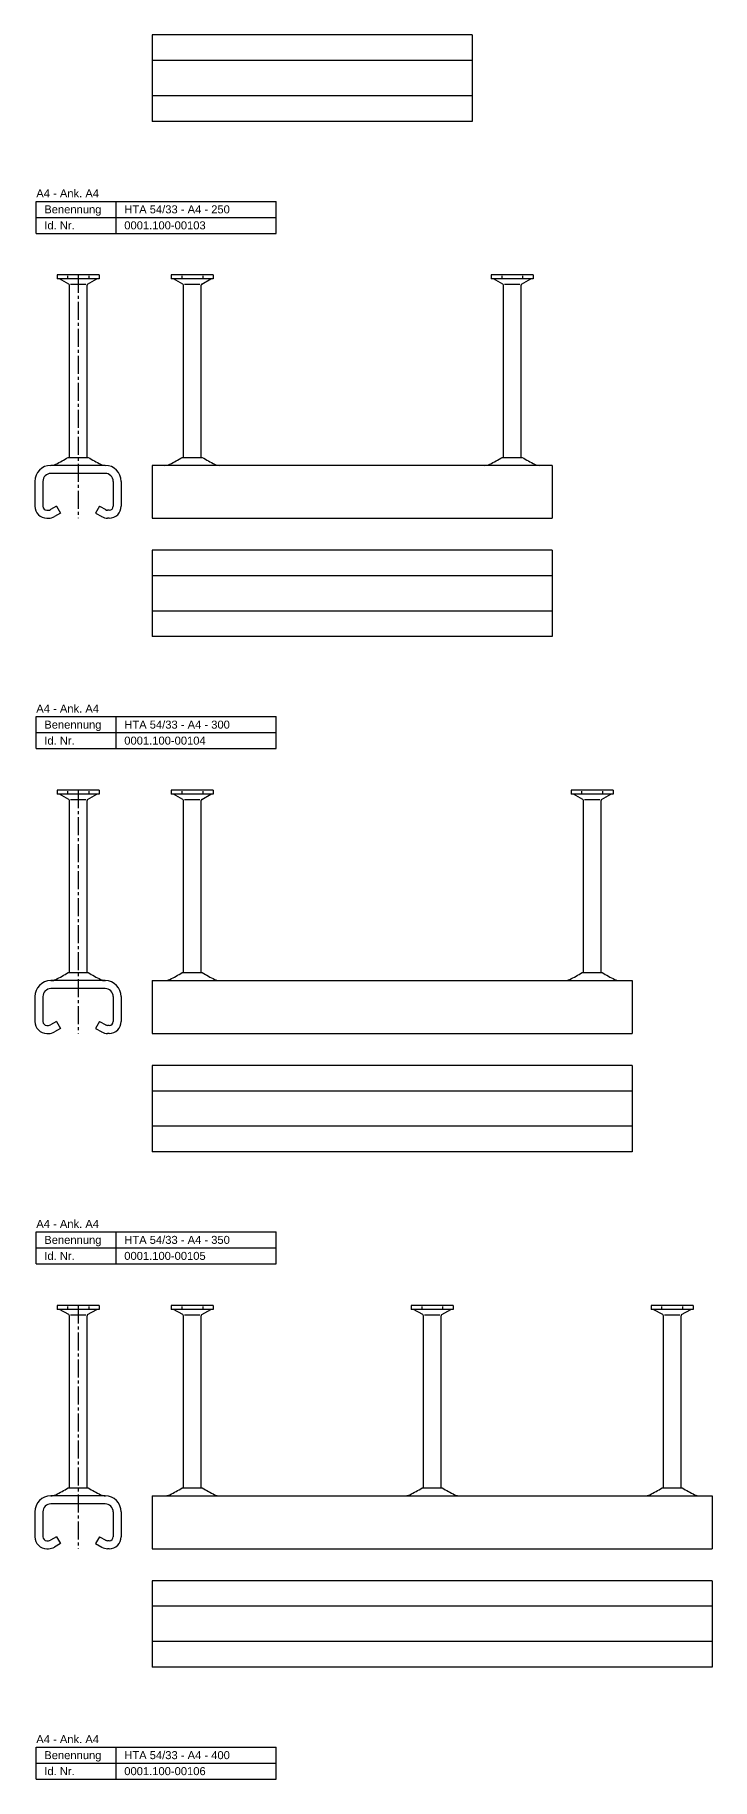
# Model space of a CAD drawing. Header units: millimetres. Extents: x -466 to 5678, y -7065 to 2232.
# Drawn here: x -466 to -42, y -5847 to -4757 of the extents above; entities that cross this region are included whole.
import ezdxf

# ---------------------------------------------------------------- set-up
doc = ezdxf.new("R2010")
doc.units = ezdxf.units.MM
doc.linetypes.add('MITTE2', pattern=[1.125, 0.75, -0.125, 0.125, -0.125])
doc.layers.add('HALFEN', color=2, linetype='CONTINUOUS')
doc.styles.add('ARIAL50', font='ARIAL.TTF', dxfattribs={"height": 5})

msp = doc.modelspace()

# ---------------------------------------------------------------- linework, layer by layer
at = {"layer": 'HALFEN'}
for p, q in [((-192.2, -4757.5), (-392.2, -4757.5)), ((-392.2, -4757.5), (-392.2, -4811.5)), ((-192.2, -4757.5), (-192.2, -4811.5)), ((-192.2, -4773.5), (-392.2, -4773.5)), ((-192.2, -4795.5), (-392.2, -4795.5)), ((-192.2, -4811.5), (-392.2, -4811.5)), ((-464.7, -4861.5), (-314.7, -4861.5)), ((-464.7, -4881.5), (-464.7, -4861.5)), ((-464.7, -4871.5), (-314.7, -4871.5)), ((-414.7, -4881.5), (-414.7, -4861.5)), ((-314.7, -4881.5), (-314.7, -4861.5)), ((-464.7, -4881.5), (-314.7, -4881.5)), ((-451.7, -4907.5), (-451.7, -4909.9)), ((-425.3, -4907.5), (-451.7, -4907.5)), ((-425.3, -4909.9), (-451.7, -4909.9)), ((-444.4, -4913.2), (-450.2, -4909.9)), ((-445.1, -4908.1), (-445.1, -4909.3)), ((-444, -5021.5), (-444, -4913.9)), ((-433.7, -4913.5), (-443.3, -4913.5)), ((-433, -5021.5), (-433, -4913.9)), ((-432.6, -4913.2), (-426.8, -4909.9)), ((-431.9, -4908.1), (-431.9, -4909.3)), ((-425.3, -4907.5), (-425.3, -4909.9)), ((-380.4, -4907.5), (-380.4, -4909.9)), ((-354.1, -4907.5), (-380.4, -4907.5)), ((-354.1, -4909.9), (-380.4, -4909.9)), ((-373.1, -4913.2), (-379, -4909.9)), ((-373.8, -4908.1), (-373.8, -4909.3)), ((-372.7, -5021.5), (-372.7, -4913.9)), ((-362.5, -4913.5), (-372, -4913.5)), ((-361.7, -5021.5), (-361.7, -4913.9)), ((-361.3, -4913.2), (-355.5, -4909.9)), ((-360.7, -4908.1), (-360.7, -4909.3)), ((-354.1, -4907.5), (-354.1, -4909.9)), ((-180.4, -4907.5), (-180.4, -4909.9)), ((-154.1, -4907.5), (-180.4, -4907.5)), ((-154.1, -4909.9), (-180.4, -4909.9)), ((-173.1, -4913.2), (-179, -4909.9)), ((-173.8, -4908.1), (-173.8, -4909.3)), ((-172.7, -5021.5), (-172.7, -4913.9)), ((-162.5, -4913.5), (-172, -4913.5)), ((-161.7, -5021.5), (-161.7, -4913.9)), ((-161.3, -4913.2), (-155.5, -4909.9)), ((-160.7, -4908.1), (-160.7, -4909.3)), ((-154.1, -4907.5), (-154.1, -4909.9)), ((-444.8, -5021.5), (-432.2, -5021.5)), ((-373.5, -5021.5), (-361, -5021.5)), ((-173.5, -5021.5), (-161, -5021.5)), ((-421.6, -5026.5), (-455.4, -5026.5)), ((-421.6, -5031.5), (-455.4, -5031.5)), ((-392.2, -5026.5), (-392.2, -5059.5)), ((-142.2, -5026.5), (-392.2, -5026.5)), ((-142.2, -5026.5), (-142.2, -5059.5)), ((-465.6, -5036.5), (-465.6, -5052)), ((-460.6, -5036.5), (-460.6, -5052)), ((-416.6, -5036.5), (-416.6, -5052)), ((-411.6, -5036.5), (-411.6, -5052)), ((-458.1, -5054.5), (-457.1, -5054.5)), ((-452.1, -5052), (-455.8, -5054.1)), ((-449.6, -5056.3), (-453.3, -5058.5)), ((-452.1, -5052), (-449.6, -5056.3)), ((-425.1, -5052), (-427.6, -5056.3)), ((-427.6, -5056.3), (-423.8, -5058.5)), ((-425.1, -5052), (-421.3, -5054.1)), ((-419.1, -5054.5), (-420.1, -5054.5)), ((-458.1, -5059.5), (-457.1, -5059.5)), ((-419.1, -5059.5), (-420.1, -5059.5)), ((-392.2, -5059.5), (-142.2, -5059.5)), ((-142.2, -5079.5), (-392.2, -5079.5)), ((-392.2, -5079.5), (-392.2, -5133.5)), ((-142.2, -5079.5), (-142.2, -5133.5)), ((-142.2, -5095.5), (-392.2, -5095.5)), ((-142.2, -5117.5), (-392.2, -5117.5)), ((-142.2, -5133.5), (-392.2, -5133.5)), ((-464.7, -5183.5), (-314.7, -5183.5)), ((-464.7, -5203.5), (-464.7, -5183.5)), ((-414.7, -5203.5), (-414.7, -5183.5)), ((-314.7, -5203.5), (-314.7, -5183.5)), ((-464.7, -5193.5), (-314.7, -5193.5)), ((-464.7, -5203.5), (-314.7, -5203.5)), ((-451.7, -5229.5), (-451.7, -5231.9)), ((-425.3, -5229.5), (-451.7, -5229.5)), ((-425.3, -5231.9), (-451.7, -5231.9)), ((-444.4, -5235.2), (-450.2, -5231.9)), ((-445.1, -5230.1), (-445.1, -5231.3)), ((-432.6, -5235.2), (-426.8, -5231.9)), ((-431.9, -5230.1), (-431.9, -5231.3)), ((-425.3, -5229.5), (-425.3, -5231.9)), ((-380.4, -5229.5), (-380.4, -5231.9)), ((-354.1, -5229.5), (-380.4, -5229.5)), ((-354.1, -5231.9), (-380.4, -5231.9)), ((-373.1, -5235.2), (-379, -5231.9)), ((-373.8, -5230.1), (-373.8, -5231.3)), ((-361.3, -5235.2), (-355.5, -5231.9)), ((-360.7, -5230.1), (-360.7, -5231.3)), ((-354.1, -5229.5), (-354.1, -5231.9)), ((-130.4, -5229.5), (-130.4, -5231.9)), ((-104.1, -5229.5), (-130.4, -5229.5)), ((-104.1, -5231.9), (-130.4, -5231.9)), ((-123.1, -5235.2), (-129, -5231.9)), ((-123.8, -5230.1), (-123.8, -5231.3)), ((-111.3, -5235.2), (-105.5, -5231.9)), ((-110.7, -5230.1), (-110.7, -5231.3)), ((-104.1, -5229.5), (-104.1, -5231.9)), ((-444, -5343.5), (-444, -5235.9)), ((-433.7, -5235.5), (-443.3, -5235.5)), ((-433, -5343.5), (-433, -5235.9)), ((-372.7, -5343.5), (-372.7, -5235.9)), ((-362.5, -5235.5), (-372, -5235.5)), ((-361.7, -5343.5), (-361.7, -5235.9)), ((-122.7, -5343.5), (-122.7, -5235.9)), ((-112.5, -5235.5), (-122, -5235.5)), ((-111.7, -5343.5), (-111.7, -5235.9)), ((-421.6, -5348.5), (-455.4, -5348.5)), ((-444.8, -5343.5), (-432.2, -5343.5)), ((-392.2, -5348.5), (-392.2, -5381.5)), ((-392.2, -5348.5), (-92.2, -5348.5)), ((-373.5, -5343.5), (-361, -5343.5)), ((-123.5, -5343.5), (-111, -5343.5)), ((-92.2, -5348.5), (-92.2, -5381.5)), ((-465.6, -5358.5), (-465.6, -5374)), ((-460.6, -5358.5), (-460.6, -5374)), ((-421.6, -5353.5), (-455.4, -5353.5)), ((-416.6, -5358.5), (-416.6, -5374)), ((-411.6, -5358.5), (-411.6, -5374)), ((-458.1, -5376.5), (-457.1, -5376.5)), ((-458.1, -5381.5), (-457.1, -5381.5)), ((-452.1, -5374), (-455.8, -5376.1)), ((-449.6, -5378.3), (-453.3, -5380.5)), ((-452.1, -5374), (-449.6, -5378.3)), ((-425.1, -5374), (-427.6, -5378.3)), ((-427.6, -5378.3), (-423.8, -5380.5)), ((-425.1, -5374), (-421.3, -5376.1)), ((-419.1, -5376.5), (-420.1, -5376.5)), ((-419.1, -5381.5), (-420.1, -5381.5)), ((-392.2, -5381.5), (-92.2, -5381.5)), ((-92.2, -5401.5), (-392.2, -5401.5)), ((-392.2, -5401.5), (-392.2, -5455.5)), ((-92.2, -5401.5), (-92.2, -5455.5)), ((-92.2, -5417.5), (-392.2, -5417.5)), ((-92.2, -5439.5), (-392.2, -5439.5)), ((-92.2, -5455.5), (-392.2, -5455.5)), ((-464.7, -5505.5), (-314.7, -5505.5)), ((-464.7, -5525.5), (-464.7, -5505.5)), ((-414.7, -5525.5), (-414.7, -5505.5)), ((-314.7, -5525.5), (-314.7, -5505.5)), ((-464.7, -5515.5), (-314.7, -5515.5)), ((-464.7, -5525.5), (-314.7, -5525.5)), ((-451.7, -5551.5), (-451.7, -5553.9)), ((-425.3, -5551.5), (-451.7, -5551.5)), ((-425.3, -5553.9), (-451.7, -5553.9)), ((-444.4, -5557.2), (-450.2, -5553.9)), ((-445.1, -5552.1), (-445.1, -5553.3)), ((-444, -5665.5), (-444, -5557.9)), ((-433.7, -5557.5), (-443.3, -5557.5)), ((-433, -5665.5), (-433, -5557.9)), ((-432.6, -5557.2), (-426.8, -5553.9)), ((-431.9, -5552.1), (-431.9, -5553.3)), ((-425.3, -5551.5), (-425.3, -5553.9)), ((-380.4, -5551.5), (-380.4, -5553.9)), ((-354.1, -5551.5), (-380.4, -5551.5)), ((-354.1, -5553.9), (-380.4, -5553.9)), ((-373.1, -5557.2), (-379, -5553.9)), ((-373.8, -5552.1), (-373.8, -5553.3)), ((-372.7, -5665.5), (-372.7, -5557.9)), ((-362.5, -5557.5), (-372, -5557.5)), ((-361.7, -5665.5), (-361.7, -5557.9)), ((-361.3, -5557.2), (-355.5, -5553.9)), ((-360.7, -5552.1), (-360.7, -5553.3)), ((-354.1, -5551.5), (-354.1, -5553.9)), ((-230.4, -5551.5), (-230.4, -5553.9)), ((-204.1, -5551.5), (-230.4, -5551.5)), ((-204.1, -5553.9), (-230.4, -5553.9)), ((-223.1, -5557.2), (-229, -5553.9)), ((-223.8, -5552.1), (-223.8, -5553.3)), ((-222.7, -5665.5), (-222.7, -5557.9)), ((-212.5, -5557.5), (-222, -5557.5)), ((-211.7, -5665.5), (-211.7, -5557.9)), ((-211.3, -5557.2), (-205.5, -5553.9)), ((-210.7, -5552.1), (-210.7, -5553.3)), ((-204.1, -5551.5), (-204.1, -5553.9)), ((-80.4, -5551.5), (-80.4, -5553.9)), ((-54.1, -5551.5), (-80.4, -5551.5)), ((-54.1, -5553.9), (-80.4, -5553.9)), ((-73.1, -5557.2), (-79, -5553.9)), ((-73.8, -5552.1), (-73.8, -5553.3)), ((-72.7, -5665.5), (-72.7, -5557.9)), ((-62.5, -5557.5), (-72, -5557.5)), ((-61.7, -5665.5), (-61.7, -5557.9)), ((-61.3, -5557.2), (-55.5, -5553.9)), ((-60.7, -5552.1), (-60.7, -5553.3)), ((-54.1, -5551.5), (-54.1, -5553.9)), ((-444.8, -5665.5), (-432.2, -5665.5)), ((-373.5, -5665.5), (-361, -5665.5)), ((-223.5, -5665.5), (-211, -5665.5)), ((-73.5, -5665.5), (-61, -5665.5)), ((-421.6, -5670.5), (-455.4, -5670.5)), ((-421.6, -5675.5), (-455.4, -5675.5)), ((-392.2, -5670.5), (-392.2, -5703.5)), ((-392.2, -5670.5), (-42.2, -5670.5)), ((-42.2, -5670.5), (-42.2, -5703.5)), ((-465.6, -5680.5), (-465.6, -5696)), ((-460.6, -5680.5), (-460.6, -5696)), ((-416.6, -5680.5), (-416.6, -5696)), ((-411.6, -5680.5), (-411.6, -5696)), ((-458.1, -5698.5), (-457.1, -5698.5)), ((-452.1, -5696), (-455.8, -5698.1)), ((-449.6, -5700.3), (-453.3, -5702.5)), ((-452.1, -5696), (-449.6, -5700.3)), ((-425.1, -5696), (-427.6, -5700.3)), ((-427.6, -5700.3), (-423.8, -5702.5)), ((-425.1, -5696), (-421.3, -5698.1)), ((-419.1, -5698.5), (-420.1, -5698.5)), ((-458.1, -5703.5), (-457.1, -5703.5)), ((-419.1, -5703.5), (-420.1, -5703.5)), ((-392.2, -5703.5), (-42.2, -5703.5)), ((-42.2, -5723.5), (-392.2, -5723.5)), ((-392.2, -5723.5), (-392.2, -5777.5)), ((-42.2, -5723.5), (-42.2, -5777.5)), ((-42.2, -5739.5), (-392.2, -5739.5)), ((-42.2, -5761.5), (-392.2, -5761.5)), ((-42.2, -5777.5), (-392.2, -5777.5)), ((-464.7, -5827.5), (-314.7, -5827.5)), ((-464.7, -5847.5), (-464.7, -5827.5)), ((-414.7, -5847.5), (-414.7, -5827.5)), ((-314.7, -5847.5), (-314.7, -5827.5)), ((-464.7, -5837.5), (-314.7, -5837.5)), ((-464.7, -5847.5), (-314.7, -5847.5))]:
    msp.add_line(p, q, dxfattribs=at)
at = {"layer": 'HALFEN', "color": 1, "linetype": 'MITTE2', "ltscale": 15}
for p, q in [((-438.5, -4907.5), (-438.5, -5059.5)), ((-438.5, -5229.5), (-438.5, -5381.5)), ((-438.5, -5551.5), (-438.5, -5703.5))]:
    msp.add_line(p, q, dxfattribs=at)
at = {"layer": 'HALFEN'}
for centre, radius, start, end in [((-444.8, -4913.9), 0.8, 0, 60), ((-432.2, -4913.9), 0.8, 120, 180), ((-373.5, -4913.9), 0.8, 0, 60), ((-360.9, -4913.9), 0.8, 120, 180), ((-173.5, -4913.9), 0.8, 0, 60), ((-160.9, -4913.9), 0.8, 120, 180), ((-498.6, -4933.2), 103.4, 296.4786, 301.3675), ((-378.4, -4933.2), 103.4, 238.6325, 243.5214), ((-427.3, -4933.2), 103.4, 296.4786, 301.3675), ((-307.1, -4933.2), 103.4, 238.6325, 243.5214), ((-227.3, -4933.2), 103.4, 296.4786, 301.3675), ((-107.1, -4933.2), 103.4, 238.6325, 243.5214), ((-455.6, -5036.5), 10, 90, 180), ((-455.6, -5036.5), 5, 90, 180), ((-455.6, -5019.5), 7, 270, 296.4786), ((-421.4, -5019.5), 7, 243.5214, 270), ((-421.6, -5036.5), 10, 0, 90), ((-421.6, -5036.5), 5, 0, 90.689), ((-384.4, -5019.5), 7, 270, 296.4786), ((-350.1, -5019.5), 7, 243.5214, 270), ((-184.4, -5019.5), 7, 270, 296.4786), ((-150.1, -5019.5), 7, 243.5214, 270), ((-458.1, -5052), 7.5, 180, 270), ((-458.1, -5052), 2.5, 180, 270), ((-457.1, -5052), 2.5, 270, 300), ((-420.1, -5052), 2.5, 240, 270), ((-419.1, -5052), 7.5, 270, 0), ((-419.1, -5052), 2.5, 270, 0), ((-457.1, -5052), 7.5, 270, 300), ((-420.1, -5052), 7.5, 240, 270), ((-444.8, -5235.9), 0.8, 0, 60), ((-432.2, -5235.9), 0.8, 120, 180), ((-373.5, -5235.9), 0.8, 0, 60), ((-360.9, -5235.9), 0.8, 120, 180), ((-123.5, -5235.9), 0.8, 0, 60), ((-110.9, -5235.9), 0.8, 120, 180), ((-455.6, -5358.5), 10, 90, 180), ((-455.6, -5341.5), 7, 270, 296.4786), ((-498.6, -5255.2), 103.4, 296.4786, 301.3675), ((-378.4, -5255.2), 103.4, 238.6325, 243.5214), ((-421.4, -5341.5), 7, 243.5214, 270), ((-421.6, -5358.5), 10, 0, 90), ((-384.4, -5341.5), 7, 270, 296.4786), ((-427.3, -5255.2), 103.4, 296.4786, 301.3675), ((-307.1, -5255.2), 103.4, 238.6325, 243.5214), ((-350.1, -5341.5), 7, 243.5214, 270), ((-134.4, -5341.5), 7, 270, 296.4786), ((-177.3, -5255.2), 103.4, 296.4786, 301.3675), ((-57.1, -5255.2), 103.4, 238.6325, 243.5214), ((-100.1, -5341.5), 7, 243.5214, 270), ((-455.6, -5358.5), 5, 90, 180), ((-421.6, -5358.5), 5, 0, 90.689), ((-458.1, -5374), 7.5, 180, 270), ((-458.1, -5374), 2.5, 180, 270), ((-457.1, -5374), 2.5, 270, 300), ((-457.1, -5374), 7.5, 270, 300), ((-420.1, -5374), 7.5, 240, 270), ((-420.1, -5374), 2.5, 240, 270), ((-419.1, -5374), 7.5, 270, 0), ((-419.1, -5374), 2.5, 270, 0), ((-444.8, -5557.9), 0.8, 0, 60), ((-432.2, -5557.9), 0.8, 120, 180), ((-373.5, -5557.9), 0.8, 0, 60), ((-360.9, -5557.9), 0.8, 120, 180), ((-223.5, -5557.9), 0.8, 0, 60), ((-210.9, -5557.9), 0.8, 120, 180), ((-73.5, -5557.9), 0.8, 0, 60), ((-60.9, -5557.9), 0.8, 120, 180), ((-498.6, -5577.2), 103.4, 296.4786, 301.3675), ((-378.4, -5577.2), 103.4, 238.6325, 243.5214), ((-427.3, -5577.2), 103.4, 296.4786, 301.3675), ((-307.1, -5577.2), 103.4, 238.6325, 243.5214), ((-277.3, -5577.2), 103.4, 296.4786, 301.3675), ((-157.1, -5577.2), 103.4, 238.6325, 243.5214), ((-127.3, -5577.2), 103.4, 296.4786, 301.3675), ((-7.1, -5577.2), 103.4, 238.6325, 243.5214), ((-455.6, -5680.5), 10, 90, 180), ((-455.6, -5680.5), 5, 90, 180), ((-455.6, -5663.5), 7, 270, 296.4786), ((-421.4, -5663.5), 7, 243.5214, 270), ((-421.6, -5680.5), 10, 0, 90), ((-421.6, -5680.5), 5, 0, 90.689), ((-384.4, -5663.5), 7, 270, 296.4786), ((-350.1, -5663.5), 7, 243.5214, 270), ((-234.4, -5663.5), 7, 270, 296.4786), ((-200.1, -5663.5), 7, 243.5214, 270), ((-84.4, -5663.5), 7, 270, 296.4786), ((-50.1, -5663.5), 7, 243.5214, 270), ((-458.1, -5696), 7.5, 180, 270), ((-458.1, -5696), 2.5, 180, 270), ((-457.1, -5696), 2.5, 270, 300), ((-420.1, -5696), 2.5, 240, 270), ((-419.1, -5696), 7.5, 270, 0), ((-419.1, -5696), 2.5, 270, 0), ((-457.1, -5696), 7.5, 270, 300), ((-420.1, -5696), 7.5, 240, 270)]:
    msp.add_arc(centre, radius, start, end, dxfattribs=at)

# ---------------------------------------------------------------- texts
at = {"layer": 'HALFEN', "style": 'ARIAL50'}
for s, p in [('A4 - Ank. A4', (-464.7, -4859)), ('Benennung', (-459.7, -4869)), ('HTA 54/33 - A4 - 250', (-409.7, -4869)), ('Id. Nr.', (-459.7, -4879)), ('0001.100-00103', (-409.7, -4879)), ('A4 - Ank. A4', (-464.7, -5181)), ('Benennung', (-459.7, -5191)), ('HTA 54/33 - A4 - 300', (-409.7, -5191)), ('Id. Nr.', (-459.7, -5201)), ('0001.100-00104', (-409.7, -5201)), ('A4 - Ank. A4', (-464.7, -5503)), ('Benennung', (-459.7, -5513)), ('HTA 54/33 - A4 - 350', (-409.7, -5513)), ('Id. Nr.', (-459.7, -5523)), ('0001.100-00105', (-409.7, -5523)), ('A4 - Ank. A4', (-464.7, -5825)), ('Benennung', (-459.7, -5835)), ('HTA 54/33 - A4 - 400', (-409.7, -5835)), ('Id. Nr.', (-459.7, -5845)), ('0001.100-00106', (-409.7, -5845))]:
    msp.add_text(s, height=5, dxfattribs=at).set_placement(p)

doc.saveas('drawing.dxf')
